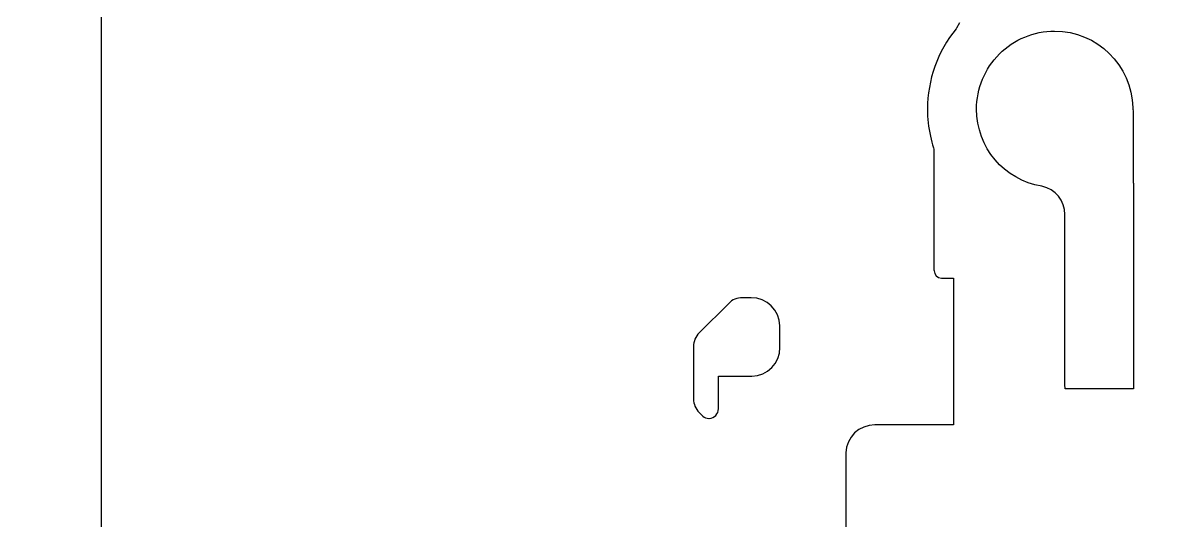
# Model space of a CAD drawing. Extents: x 3811 to 4077, y -444 to -307.
# Drawn here: x 3953.937 to 3956.937, y -394.111 to -392.816 of the extents above; entities that cross this region are included whole.
import ezdxf

# ---------------------------------------------------------------- set-up
doc = ezdxf.new("R2010")
doc.units = 0
doc.layers.add('gbr-dxf', color=7, linetype='Continuous')
doc.layers.add('gbr-outline-dxf', color=2, linetype='Continuous')

msp = doc.modelspace()

# ---------------------------------------------------------------- linework, layer by layer
at = {"layer": 'gbr-dxf'}
msp.add_line((3956.8263, -393.2339), (3956.8263, -393.234), dxfattribs=at)
at = {"layer": 'gbr-dxf', "linetype": 'Continuous'}
for points in [[(3967.7084, -389.4484), (3967.7084, -392.5753, 0.192286), (3967.7148, -392.5887, -0.22971), (3967.7338, -392.6279), (3967.7338, -397.215, -0.411228), (3967.4371, -397.5116), (3962.4371, -397.5116, -0.41397), (3962.1407, -397.2152), (3962.1407, -396.8391, 0.414216), (3961.4371, -396.1355), (3954.4372, -396.1355, -0.41422), (3954.1407, -395.8391), (3954.1407, -392.7951, -0.035756), (3954.1407, -392.7948)], [(3956.3741, -392.8148), (3956.366, -392.8289), (3956.3648, -392.8304, 0.1725), (3956.2903, -393.0395), (3956.2903, -393.0397, 0.053839), (3956.298, -393.1103, 0.023314), (3956.3058, -393.1401), (3956.3071, -393.1439), (3956.3071, -393.4582, -0.098843), (3956.3076, -393.4601, 0.393729), (3956.3264, -393.479, -0.101678), (3956.3284, -393.4794), (3956.3581, -393.4794), (3956.3581, -393.8609), (3956.1536, -393.8609), (3956.153, -393.8609, 0.404406), (3956.078, -393.9334), (3956.078, -394.4264)], [(3956.418, -393.0398, -0.414223), (3956.6212, -392.8366, -0.408185), (3956.8244, -393.0356, -0.038929), (3956.8244, -393.0359, 0.084771), (3956.8259, -393.0425), (3956.826, -393.0425), (3956.826, -393.0427)], [(3956.8263, -393.234), (3956.8263, -393.7669), (3956.6485, -393.7669), (3956.6485, -393.7638, 0.031775), (3956.6482, -393.7614), (3956.6482, -393.7614), (3956.6482, -393.3151, -0.014789), (3956.6482, -393.3138, 0.356885), (3956.5881, -393.2403, -0.366998), (3956.418, -393.0398)], [(3956.826, -393.0444), (3956.826, -393.2311, 0.030955), (3956.8262, -393.2335), (3956.8263, -393.2335), (3956.8263, -393.2339)]]:
    msp.add_lwpolyline(points, format="xyb", dxfattribs=at)
msp.add_lwpolyline([(3955.6815, -393.7935, 0.198889), (3955.6962, -393.8288), (3955.7054, -393.838, 0.176845), (3955.7215, -393.8439, -0.010979), (3955.7223, -393.8439, 0.404777), (3955.7464, -393.8189), (3955.7465, -393.8183), (3955.7465, -393.8046), (3955.7465, -393.8046), (3955.7465, -393.7345), (3955.8331, -393.7345, 0.407927), (3955.9065, -393.6595), (3955.9065, -393.6589), (3955.9065, -393.6036, 0.407927), (3955.8315, -393.5302), (3955.8309, -393.5302), (3955.8084, -393.5302, 0.198766), (3955.773, -393.5448), (3955.6962, -393.6217, 0.198847), (3955.6815, -393.6571)], format="xyb", close=True, dxfattribs=at)
at = {"layer": 'gbr-dxf'}
msp.add_arc((3956.8236, -393.0435), 0.00254, 339.9784, 20.0216, dxfattribs=at)
at = {"layer": 'gbr-outline-dxf', "linetype": 'Continuous', "const_width": 0.000025}
msp.add_lwpolyline([(3953.9368, -395.8387), (3953.9368, -388.4571, -0.211094), (3954.1001, -388.0874), (3959.7734, -382.9211, 0.211095), (3959.9367, -382.5514), (3959.9367, -374.6482, -0.414217), (3960.4367, -374.1482), (3973.4367, -374.1482, -0.414217), (3973.9367, -374.6482), (3973.9367, -382.5514, -0.211094), (3973.7734, -382.9211), (3968.1001, -388.0874, 0.211095), (3967.9367, -388.4571), (3967.9367, -397.2149, -0.414217), (3967.4367, -397.7149), (3962.4367, -397.7149, -0.414217), (3961.9367, -397.2149), (3961.9367, -396.8387, 0.414217), (3961.4367, -396.3387), (3954.4368, -396.3387, -0.414217)], format="xyb", close=True, dxfattribs=at)

doc.saveas('drawing.dxf')
